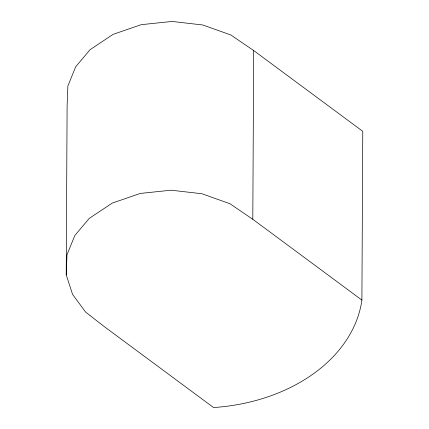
<?xml version="1.0" encoding="UTF-8"?>
<svg xmlns="http://www.w3.org/2000/svg" width="429" height="429" viewBox="0 0 429 429"><rect width="100%" height="100%" fill="white"/><g stroke="black" fill="none" stroke-linecap="round" stroke-linejoin="round"><path stroke-width="0.64" d="M66.227 274.844L67.106 106.092L67.873 86.009L75.702 66.768L90.074 49.689L113.074 34.363L141.216 24.668L172.034 21.45L202.81 24.989L230.85 34.98L253.689 50.547L362.773 131.333L361.894 300.091A164.72 120.662 0.3 0 1 213.572 407.55L104.488 326.759L85.634 312.114L72.587 294.407L66.227 274.844L66.988 254.762L74.818 235.521L89.189 218.441L112.189 203.121L140.337 193.42L171.15 190.203L201.925 193.747L229.965 203.737L252.804 219.299L361.894 300.091M252.804 219.299L253.689 50.547"/></g></svg>
